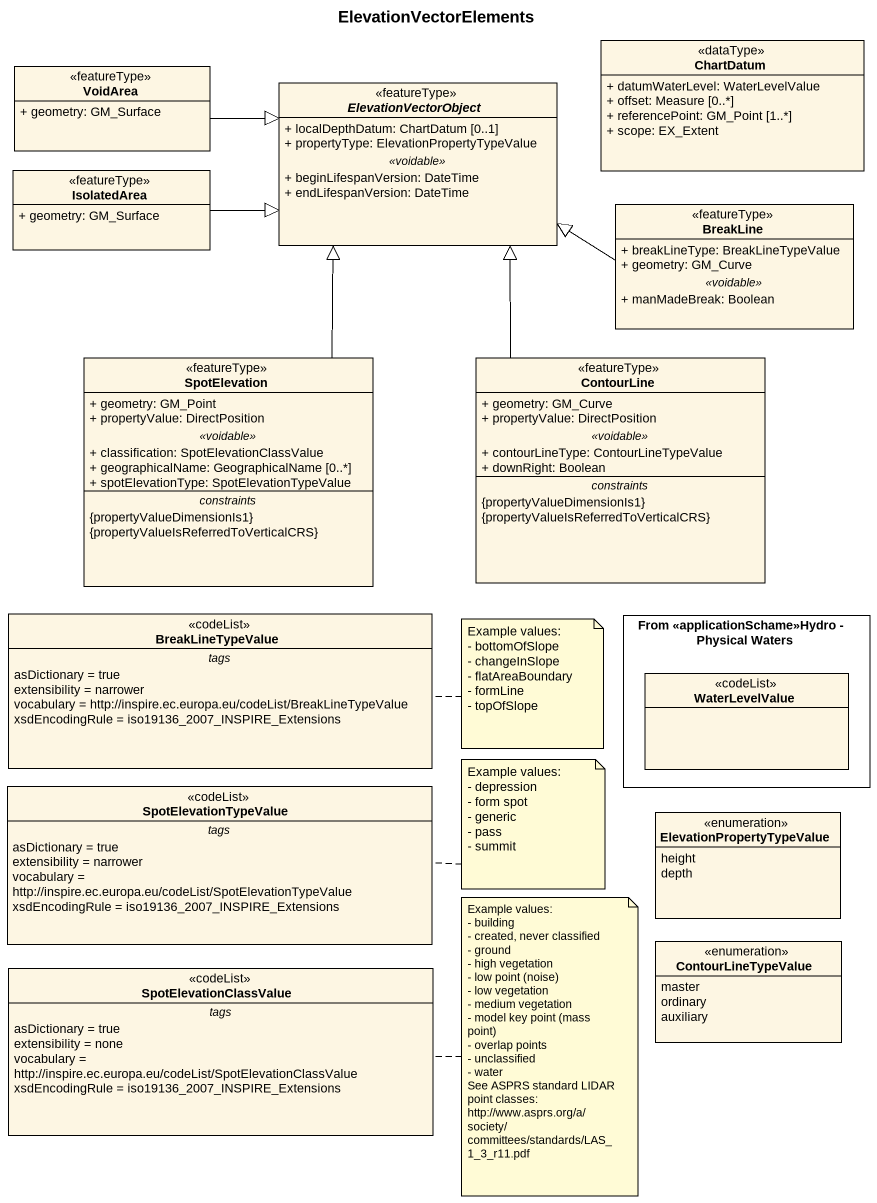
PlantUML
@startuml
title ElevationVectorElements
hide circle
hide empty members
skinparam classAttributeIconSize 0
class ChartDatum <<dataType>> {
  + datumWaterLevel: WaterLevelValue
  + offset: Measure [0..*]
  + referencePoint: GM_Point [1..*]
  + scope: EX_Extent
}
class VoidArea <<featureType>> {
  + geometry: GM_Surface
}
abstract class ElevationVectorObject <<featureType>> {
  + localDepthDatum: ChartDatum [0..1]
  + propertyType: ElevationPropertyTypeValue
  .. <<voidable>> ..
  + beginLifespanVersion: DateTime
  + endLifespanVersion: DateTime
}
class IsolatedArea <<featureType>> {
  + geometry: GM_Surface
}
class BreakLine <<featureType>> {
  + breakLineType: BreakLineTypeValue
  + geometry: GM_Curve
  .. <<voidable>> ..
  + manMadeBreak: Boolean
}
class SpotElevation <<featureType>> {
  + geometry: GM_Point
  + propertyValue: DirectPosition
  .. <<voidable>> ..
  + classification: SpotElevationClassValue
  + geographicalName: GeographicalName [0..*]
  + spotElevationType: SpotElevationTypeValue
  -- constraints --
  {propertyValueDimensionIs1}
  {propertyValueIsReferredToVerticalCRS}
}
class ContourLine <<featureType>> {
  + geometry: GM_Curve
  + propertyValue: DirectPosition
  .. <<voidable>> ..
  + contourLineType: ContourLineTypeValue
  + downRight: Boolean
  -- constraints --
  {propertyValueDimensionIs1}
  {propertyValueIsReferredToVerticalCRS}
}
class BreakLineTypeValue <<codeList>> {
  -- tags --
  asDictionary = true
  extensibility = narrower
  vocabulary = http://inspire.ec.europa.eu/codeList/BreakLineTypeValue
  xsdEncodingRule = iso19136_2007_INSPIRE_Extensions
}
rectangle "From <<applicationSchame>>Hydro - Physical Waters" as From_applicationSchame {
  class WaterLevelValue <<codeList>>
}
class SpotElevationTypeValue <<codeList>> {
  -- tags --
  asDictionary = true
  extensibility = narrower
  vocabulary = http://inspire.ec.europa.eu/codeList/SpotElevationTypeValue
  xsdEncodingRule = iso19136_2007_INSPIRE_Extensions
}
enum ElevationPropertyTypeValue {
  height
  depth
}
enum ContourLineTypeValue {
  master
  ordinary
  auxiliary
}
class SpotElevationClassValue <<codeList>> {
  -- tags --
  asDictionary = true
  extensibility = none
  vocabulary = http://inspire.ec.europa.eu/codeList/SpotElevationClassValue
  xsdEncodingRule = iso19136_2007_INSPIRE_Extensions
}
VoidArea -right-|> ElevationVectorObject
IsolatedArea -right-|> ElevationVectorObject
BreakLine -left-|> ElevationVectorObject
SpotElevation -up-|> ElevationVectorObject
ContourLine -up-|> ElevationVectorObject
note right of BreakLineTypeValue
  Example values:
  - bottomOfSlope
  - changeInSlope
  - flatAreaBoundary
  - formLine
  - topOfSlope
end note
note right of SpotElevationTypeValue
  Example values:
  - depression
  - form spot
  - generic
  - pass
  - summit
end note
note right of SpotElevationClassValue
  Example values:
  - building
  - created, never classified
  - ground
  - high vegetation
  - low point (noise)
  - low vegetation
  - medium vegetation
  - model key point (mass point)
  - overlap points
  - unclassified
  - water
  See ASPRS standard LIDAR
  point classes:
  http://www.asprs.org/a/society/
  committees/standards/LAS_1_3_r11.pdf
end note
@enduml
